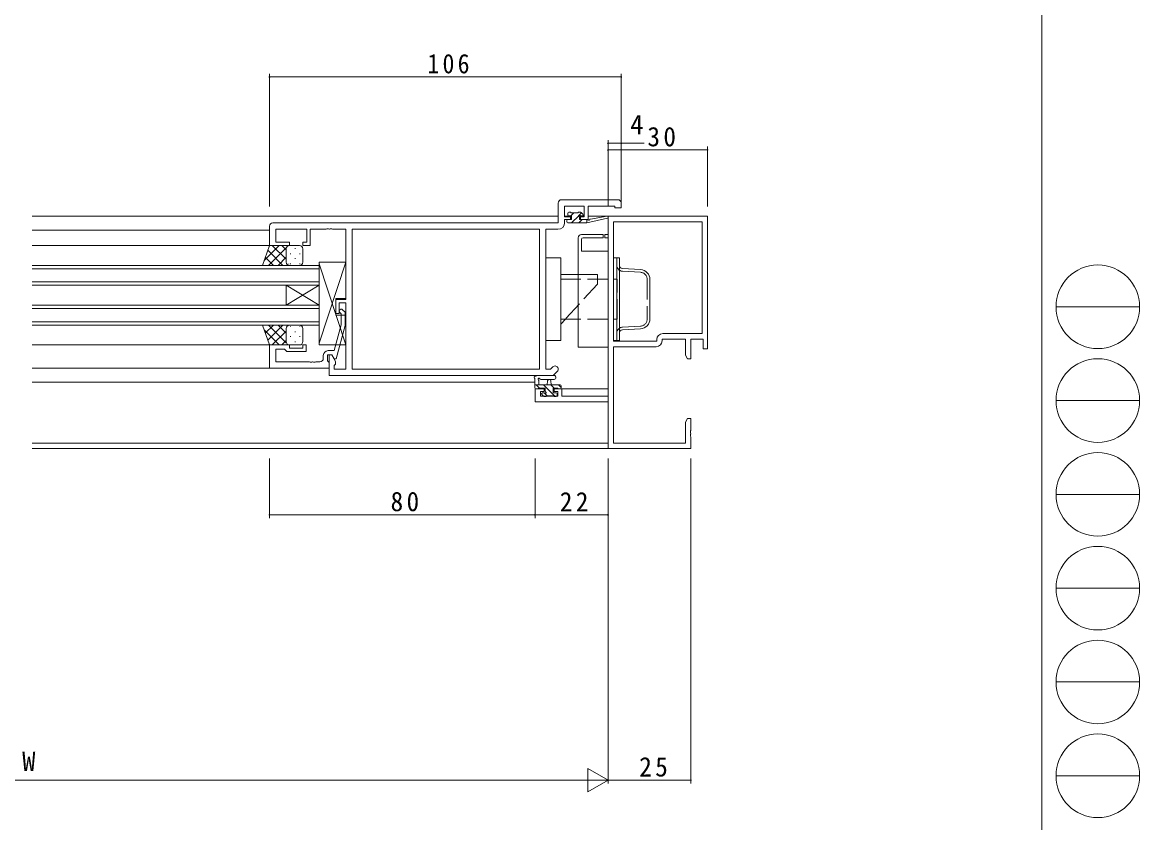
# Model space of a CAD drawing. Units: millimetres, scale not verified. Extents: x -841 to 292, y -594 to 212.
# Drawn here: x -44.2 to 292.5, y -430.4 to -189.1 of the extents above; entities that cross this region are included whole.
import ezdxf
from ezdxf.enums import TextEntityAlignment as Align

# ---------------------------------------------------------------- set-up
doc = ezdxf.new("R2010")
doc.units = ezdxf.units.MM
doc.header["$LTSCALE"] = 2
doc.linetypes.add('DASHED3', pattern=[4, 3, -1])
for name, color, linetype, lineweight in [('0-1_YKK_ZWAK', 7, 'Continuous', 9), ('0-3_YKK_11', 7, 'Continuous', 9), ('0-4_YKK_12', 2, 'Continuous', 9), ('0-5_YKK_13', 4, 'Continuous', 9), ('0-6_YKK_D', 6, 'Continuous', 9)]:
    doc.layers.add(name, color=color, linetype=linetype, lineweight=lineweight)
doc.styles.add('ＭＳ ゴシック', font='')
doc.styles.get('ＭＳ ゴシック').set_extended_font_data('MS Gothic')

msp = doc.modelspace()

# ---------------------------------------------------------------- linework, layer by layer
at = {"layer": '0-1_YKK_ZWAK'}
for p, q in [((263, 208.035), (263, -541.965)), ((267.252, -274.845), (292.452, -274.845)), ((267.252, -303.125), (292.452, -303.125)), ((267.252, -331.405), (292.452, -331.405)), ((267.252, -359.685), (292.452, -359.685)), ((267.252, -387.965), (292.452, -387.965)), ((267.252, -416.245), (292.452, -416.245))]:
    msp.add_line(p, q, dxfattribs=at)
for centre in [(279.852, -274.845), (279.852, -303.125), (279.852, -331.405), (279.852, -359.685), (279.852, -387.965), (279.852, -416.245)]:
    msp.add_circle(centre, 12.6, dxfattribs=at)
at = {"layer": '0-3_YKK_11'}
for p, q in [((117.24, -243.565), (117.24, -249.565)), ((135.24, -242.565), (118.24, -242.565)), ((119.17, -244.495), (125.04, -244.495)), ((119.17, -247.765), (119.17, -244.495)), ((125.04, -244.495), (125.04, -247.765)), ((126.24, -244.495), (134.31, -244.495)), ((126.24, -248.565), (126.24, -244.495)), ((134.31, -244.495), (134.31, -245.065)), ((134.31, -245.065), (136.24, -245.065)), ((136.24, -245.065), (136.24, -243.565)), ((120.94, -247.765), (119.17, -247.765)), ((119.17, -248.565), (120.94, -248.565)), ((119.17, -249.495), (119.17, -248.565)), ((120.94, -248.565), (120.94, -247.765)), ((123.94, -247.765), (123.94, -248.565)), ((125.04, -247.765), (123.94, -247.765)), ((123.94, -248.565), (126.24, -248.565)), ((132.242, -247.565), (162.242, -247.565)), ((162.242, -247.565), (162.242, -287.565)), ((30.24, -250.565), (30.24, -256.365)), ((117.24, -249.565), (31.24, -249.565)), ((32.17, -251.495), (41.44, -251.495)), ((32.17, -255.365), (32.17, -251.495)), ((41.44, -251.495), (41.44, -255.365)), ((42.44, -251.495), (47.282, -251.495)), ((42.44, -256.365), (42.44, -251.495)), ((47.282, -251.495), (47.465, -251.375)), ((47.465, -251.375), (48.015, -251.375)), ((48.015, -251.375), (48.198, -251.495)), ((48.198, -251.495), (48.282, -251.495)), ((48.282, -251.495), (48.465, -251.375)), ((48.465, -251.375), (49.015, -251.375)), ((49.015, -251.375), (49.198, -251.495)), ((49.198, -251.495), (53.24, -251.495)), ((53.24, -251.495), (53.24, -272.665)), ((111.61, -251.495), (55.17, -251.495)), ((55.17, -251.495), (55.17, -293.635)), ((111.61, -251.495), (55.17, -251.495)), ((111.61, -293.635), (111.61, -251.495)), ((113.54, -251.495), (117.17, -251.495)), ((113.54, -293.635), (113.54, -251.495)), ((133.872, -249.195), (133.872, -285.265)), ((133.872, -249.195), (133.872, -285.265)), ((160.612, -249.195), (133.872, -249.195)), ((160.612, -282.935), (160.612, -249.195)), ((36.24, -255.365), (32.17, -255.365)), ((36.24, -256.365), (36.24, -255.365)), ((40.24, -255.365), (40.24, -256.365)), ((41.44, -255.365), (40.24, -255.365)), ((132.242, -301.835), (132.242, -254.065)), ((30.24, -256.365), (36.24, -256.365)), ((40.24, -256.365), (42.44, -256.365)), ((50.24, -272.665), (50.24, -276.865)), ((53.24, -272.665), (50.24, -272.665)), ((51.24, -273.665), (53.24, -273.665)), ((51.24, -276.865), (51.24, -273.665)), ((52.264, -275.741), (53.04, -276.516)), ((53.24, -273.665), (53.24, -293.635)), ((50.24, -276.865), (51.24, -276.865)), ((51.84, -277.013), (51.416, -276.589)), ((51.84, -280.303), (51.84, -277.013)), ((53.04, -276.516), (53.04, -280.461)), ((49.76, -288.065), (51.84, -280.303)), ((53.04, -280.461), (50.333, -290.565)), ((148.542, -284.565), (148.542, -285.095)), ((155.612, -284.565), (148.542, -284.565)), ((148.712, -282.935), (160.612, -282.935)), ((155.612, -289.474), (155.612, -284.565)), ((30.24, -286.365), (36.24, -286.365)), ((30.24, -293.365), (30.24, -286.365)), ((32.17, -287.665), (32.17, -291.435)), ((34.74, -287.665), (32.17, -287.665)), ((34.94, -287.865), (34.74, -287.665)), ((35.44, -288.365), (34.94, -287.865)), ((41.24, -288.365), (35.44, -288.365)), ((36.24, -286.365), (36.24, -287.365)), ((36.24, -287.365), (40.24, -287.365)), ((40.24, -286.365), (41.24, -286.365)), ((40.24, -287.365), (40.24, -286.365)), ((41.24, -286.365), (41.24, -288.365)), ((47.74, -289.365), (47.74, -291.165)), ((49.04, -289.365), (47.74, -289.365)), ((47.94, -288.065), (49.76, -288.065)), ((48.24, -289.365), (48.24, -295.565)), ((49.04, -289.365), (48.24, -289.365)), ((50.17, -291.322), (49.04, -289.365)), ((49.733, -290.565), (49.04, -289.365)), ((156.242, -290.565), (155.612, -289.474)), ((32.17, -291.435), (42.282, -291.435)), ((42.282, -291.435), (42.465, -291.555)), ((42.465, -291.555), (43.015, -291.555)), ((43.015, -291.555), (43.198, -291.435)), ((43.198, -291.435), (43.282, -291.435)), ((43.282, -291.435), (43.465, -291.555)), ((43.465, -291.555), (44.015, -291.555)), ((44.015, -291.555), (44.198, -291.435)), ((44.198, -291.435), (45.44, -291.435)), ((46.44, -290.435), (46.44, -289.565)), ((47.74, -291.165), (47.94, -291.365)), ((47.94, -291.365), (48.24, -291.665)), ((48.24, -291.665), (48.24, -293.365)), ((50.333, -290.565), (49.733, -290.565)), ((49.74, -292.565), (50.17, -292.135)), ((49.74, -293.635), (49.74, -292.565)), ((50.17, -292.135), (50.17, -291.322)), ((48.24, -293.365), (30.24, -293.365)), ((48.24, -295.565), (115.74, -295.565)), ((53.24, -293.635), (49.74, -293.635)), ((55.17, -293.635), (111.61, -293.635)), ((114.941, -293.635), (113.54, -293.635)), ((115.593, -292.983), (114.941, -293.635)), ((115.74, -295.565), (116.957, -294.347)), ((110.242, -303.465), (110.242, -299.565)), ((110.242, -299.565), (113.042, -299.565)), ((132.242, -303.465), (110.242, -303.465)), ((132.242, -317.565), (132.242, -303.465)), ((155.612, -309.656), (156.242, -308.565)), ((155.612, -315.935), (155.612, -309.656)), ((133.872, -315.935), (155.612, -315.935)), ((157.242, -317.565), (132.242, -317.565))]:
    msp.add_line(p, q, dxfattribs=at)
for points in [[(132.242, -254.065), (131.242, -254.065), (131.242, -253.065), (132.242, -253.065), (132.242, -247.565)], [(133.872, -285.265), (146.912, -285.265), (146.912, -284.735)], [(162.242, -287.565), (160.942, -287.565), (160.942, -284.565), (157.242, -284.565), (157.242, -290.565), (156.242, -290.565)], [(146.742, -286.895), (133.872, -286.895), (133.872, -315.935)], [(113.042, -299.565), (113.042, -300.365), (111.872, -300.365), (111.872, -301.835), (117.142, -301.835), (117.142, -300.365), (116.042, -300.365), (116.042, -299.565), (118.342, -299.565), (118.342, -301.835), (132.242, -301.835)], [(156.242, -308.565), (157.242, -308.565), (157.242, -312.107), (157.122, -312.29), (157.122, -312.84), (157.242, -313.023), (157.242, -313.107), (157.122, -313.29), (157.122, -313.84), (157.242, -314.023), (157.242, -317.565)]]:
    msp.add_lwpolyline(points, dxfattribs=at)
for centre, radius, start, end in [((118.24, -243.565), 1, 90, 179.99998), ((135.24, -243.565), 1, 0, 89.99998), ((31.24, -250.565), 1, 90, 179.99998), ((117.17, -249.495), 2, 270, 359.99998), ((51.84, -276.165), 0.6, 44.99998, 225), ((146.742, -285.095), 1.8, 270, 359.99998), ((148.712, -284.735), 1.8, 90, 179.99998), ((47.94, -289.565), 1.5, 90, 179.99998), ((45.44, -290.435), 1, 270, 359.99998), ((116.275, -293.665), 0.965, 314.99998, 135)]:
    msp.add_arc(centre, radius, start, end, dxfattribs=at)
at = {"layer": '0-4_YKK_12'}
for p, q in [((117.24, -247.565), (-41.26, -247.565)), ((121.24, -247.565), (119.187, -247.565)), ((125.023, -247.565), (123.411, -247.565)), ((132.24, -247.565), (126.24, -247.565)), ((132.24, -317.565), (132.24, -247.565)), ((30.24, -251.765), (-41.26, -251.765)), ((-41.26, -256.365), (30.24, -256.365)), ((45.24, -262.365), (-41.26, -262.365)), ((45.24, -268.365), (45.24, -262.365)), ((-41.26, -263.365), (45.24, -263.365)), ((45.24, -267.365), (-41.26, -267.365)), ((-41.26, -268.365), (45.24, -268.365)), ((45.24, -274.365), (35.24, -268.365)), ((45.24, -268.365), (35.24, -274.365)), ((35.24, -268.365), (35.24, -274.365)), ((45.24, -268.365), (45.24, -274.365)), ((45.24, -274.365), (-41.26, -274.365)), ((-41.26, -275.365), (45.24, -275.365)), ((45.24, -280.365), (45.24, -274.365)), ((45.24, -279.365), (-41.26, -279.365)), ((-41.26, -280.365), (45.24, -280.365)), ((-41.26, -286.365), (30.24, -286.365)), ((30.24, -293.365), (-41.26, -293.365)), ((110.24, -297.565), (-41.26, -297.565)), ((117.84, -299.565), (132.24, -299.565)), ((132.24, -315.935), (-41.26, -315.935)), ((132.24, -317.565), (-41.26, -317.565))]:
    msp.add_line(p, q, dxfattribs=at)
at = {"layer": '0-5_YKK_13'}
for p, q in [((119.84, -249.265), (119.84, -248.865)), ((120.14, -247.165), (120.14, -246.665)), ((120.14, -248.565), (121.24, -248.565)), ((120.44, -246.365), (120.94, -246.365)), ((121.24, -247.465), (120.44, -247.465)), ((121.085, -247.465), (121.985, -246.565)), ((121.14, -246.565), (123.14, -246.565)), ((121.23, -249.565), (123.4, -247.394)), ((121.24, -248.565), (121.24, -247.465)), ((123.34, -246.365), (123.94, -246.365)), ((123.475, -249.565), (124.475, -248.565)), ((123.57, -247.225), (124.247, -246.548)), ((123.64, -247.926), (123.64, -248.565)), ((123.64, -248.565), (125.838, -248.565)), ((124.44, -247.465), (124.101, -247.465)), ((124.152, -246.453), (124.652, -246.953)), ((125.838, -249.565), (132.104, -248.157)), ((125.838, -248.565), (125.925, -248.551)), ((125.838, -249.565), (125.838, -248.565)), ((126.951, -248.385), (131.99, -247.569)), ((120.14, -249.565), (125.838, -249.565)), ((125.72, -249.565), (125.838, -249.447)), ((123.241, -287.064), (123.241, -254.064)), ((124.241, -253.064), (130.741, -253.064)), ((124.241, -254.564), (124.241, -258.064)), ((130.741, -254.064), (124.741, -254.064)), ((130.741, -253.064), (130.741, -254.064)), ((28.097, -262.365), (30.24, -256.365)), ((33.149, -256.365), (28.624, -260.889)), ((34.254, -262.365), (29.718, -257.828)), ((35.29, -257.052), (29.977, -262.365)), ((30.32, -256.365), (30.195, -256.49)), ((30.24, -256.365), (36.24, -256.365)), ((35.24, -260.522), (31.083, -256.365)), ((35.24, -257.693), (33.911, -256.365)), ((35.24, -261.365), (35.24, -257.365)), ((35.24, -257.365), (35.24, -261.365)), ((35.977, -256.365), (35.927, -256.415)), ((36.24, -256.365), (39.24, -256.365)), ((36.574, -258.983), (36.574, -258.783)), ((37.989, -257.368), (37.989, -257.168)), ((39.404, -258.983), (39.404, -258.783)), ((40.24, -261.365), (40.24, -257.365)), ((124.241, -258.064), (132.241, -258.064)), ((28.097, -262.365), (36.24, -262.365)), ((31.426, -262.365), (28.973, -259.912)), ((35.24, -259.93), (32.806, -262.365)), ((36.052, -261.947), (36.034, -261.965)), ((36.24, -262.365), (39.24, -262.365)), ((36.574, -261.965), (36.574, -261.813)), ((37.989, -260.398), (37.989, -260.198)), ((39.404, -261.951), (39.404, -261.813)), ((53.24, -261.365), (45.24, -285.865)), ((45.24, -261.365), (53.24, -261.365)), ((45.24, -286.365), (45.24, -261.365)), ((45.24, -261.865), (53.24, -286.365)), ((45.24, -285.865), (45.24, -261.865)), ((53.24, -261.365), (53.24, -272.365)), ((113.54, -260.064), (118.04, -260.064)), ((113.54, -260.064), (113.54, -285.064)), ((118.04, -260.064), (118.04, -285.064)), ((133.871, -260.064), (133.871, -285.064)), ((134.871, -260.064), (135.671, -260.064)), ((134.871, -285.064), (134.871, -260.064)), ((135.671, -285.064), (135.671, -260.064)), ((129.04, -265.065), (118.04, -265.065)), ((129.04, -266.564), (129.04, -265.065)), ((136.611, -263.319), (142.049, -263.643)), ((144.871, -266.637), (144.871, -278.492)), ((50.24, -272.365), (50.24, -277.365)), ((53.24, -272.365), (50.24, -272.365)), ((50.24, -277.365), (53.24, -277.365)), ((53.24, -277.365), (53.24, -286.365)), ((119.415, -278.564), (118.04, -280.065)), ((28.097, -280.365), (36.24, -280.365)), ((28.097, -280.365), (30.24, -286.365)), ((33.149, -286.365), (28.624, -281.84)), ((31.426, -280.365), (28.973, -282.818)), ((34.254, -280.365), (29.718, -284.902)), ((35.29, -285.678), (29.977, -280.365)), ((35.24, -282.208), (31.083, -286.365)), ((35.24, -282.799), (32.806, -280.365)), ((35.24, -281.365), (35.24, -285.365)), ((35.24, -285.365), (35.24, -281.765)), ((36.052, -280.783), (36.034, -280.765)), ((36.24, -280.365), (39.24, -280.365)), ((36.574, -280.765), (36.574, -280.916)), ((37.989, -282.331), (37.989, -282.531)), ((39.404, -280.778), (39.404, -280.916)), ((40.24, -281.365), (40.24, -285.365)), ((142.049, -281.486), (136.611, -281.81)), ((35.24, -285.036), (33.911, -286.365)), ((36.574, -283.746), (36.574, -283.946)), ((37.989, -285.361), (37.989, -285.561)), ((39.404, -283.746), (39.404, -283.946)), ((113.54, -285.064), (118.04, -285.064)), ((133.871, -285.064), (134.871, -285.064)), ((134.871, -285.064), (135.671, -285.064)), ((30.32, -286.365), (30.195, -286.24)), ((30.24, -286.365), (36.24, -286.365)), ((35.977, -286.365), (35.927, -286.314)), ((36.24, -286.365), (39.24, -286.365)), ((53.24, -286.365), (45.24, -286.365)), ((115.966, -295.565), (110.804, -295.565)), ((110.239, -299.265), (110.239, -296.584)), ((110.239, -298.365), (117.839, -298.365)), ((111.139, -299.565), (110.539, -299.565)), ((110.567, -298.365), (111.567, -299.365)), ((113.339, -299.365), (111.339, -299.365)), ((111.439, -297.184), (111.439, -298.365)), ((115.966, -296.765), (112.005, -296.768)), ((112.812, -298.365), (116.312, -301.865)), ((113.339, -300.304), (113.339, -299.365)), ((113.938, -298.365), (114.041, -297.22)), ((115.139, -298.365), (115.037, -297.22)), ((115.057, -298.365), (116.057, -299.365)), ((115.739, -299.365), (115.739, -300.765)), ((117.039, -299.365), (115.739, -299.365)), ((117.839, -299.565), (117.239, -299.565)), ((117.302, -298.365), (118.138, -299.201)), ((118.138, -298.665), (118.138, -299.265)), ((112.826, -301.777), (112.326, -301.277)), ((112.539, -300.765), (112.878, -300.765)), ((112.988, -300.786), (113.867, -301.665)), ((113.639, -301.865), (113.039, -301.865)), ((115.939, -301.665), (113.839, -301.665)), ((115.739, -300.765), (116.639, -300.765)), ((116.639, -301.865), (116.139, -301.865)), ((116.939, -301.065), (116.939, -301.565))]:
    msp.add_line(p, q, dxfattribs=at)
at = {"layer": '0-5_YKK_13', "linetype": 'DASHED3'}
for p, q in [((136.564, -264.118), (142.001, -264.441)), ((118.04, -266.564), (135.04, -266.564)), ((129.04, -268.064), (119.415, -278.564)), ((129.04, -268.064), (129.04, -266.564)), ((135.04, -278.564), (135.04, -266.564)), ((144.071, -266.637), (144.071, -278.492)), ((118.04, -278.564), (135.04, -278.564)), ((142.001, -280.688), (136.564, -281.011))]:
    msp.add_line(p, q, dxfattribs=at)
at = {"layer": '0-5_YKK_13'}
for points in [[(132.241, -258.064), (132.241, -287.064), (123.241, -287.064)], [(133.871, -260.064), (134.871, -260.064), (134.871, -285.064)]]:
    msp.add_lwpolyline(points, dxfattribs=at)
for centre, radius, start, end in [((120.14, -248.865), 0.3, 90, 180), ((120.44, -246.665), 0.3, 90, 180), ((120.44, -247.165), 0.3, 180, 270), ((120.94, -246.565), 0.2, 0, 90), ((123.34, -246.565), 0.2, 90, 180), ((123.64, -247.465), 0.25, 33.05573, 236.94426), ((123.34, -247.926), 0.3, 0, 56.94426), ((124.101, -247.165), 0.3, 213.05573, 270), ((123.94, -246.665), 0.3, 45, 90), ((124.44, -247.165), 0.3, 270, 45), ((125.973, -248.847), 0.3, 39.19753, 99.19753), ((126.438, -248.468), 0.3, 219.19753, 339.19753), ((126.999, -248.681), 0.3, 99.19753, 159.19753), ((132.038, -247.865), 0.3, 282.65862, 99.19753), ((120.14, -249.265), 0.3, 180, 270), ((124.241, -254.064), 1, 90, 180), ((124.741, -254.564), 0.5, 90, 180), ((36.24, -257.365), 1, 90, 180), ((36.24, -257.365), 1, 90.00009, 180), ((39.24, -257.365), 1, 0, 90), ((36.24, -261.365), 1, 180, 270), ((39.24, -261.365), 1, 270, 0), ((136.671, -262.321), 1, 180, 266.59355), ((141.871, -266.637), 3, 0, 86.59355), ((141.871, -278.492), 3, 273.40643, 0), ((36.24, -281.365), 1, 90, 180), ((39.24, -281.365), 1, 0, 90), ((136.671, -282.808), 1, 93.40643, 180), ((36.24, -285.365), 1, 180, 270), ((36.24, -285.365), 1, 180, 269.99989), ((39.24, -285.365), 1, 270, 0), ((110.239, -296.065), 0.3, 79.47121, 239.99998), ((110.348, -295.475), 0.3, 259.47121, 319.47121), ((110.804, -295.865), 0.3, 90, 139.47121), ((115.966, -296.165), 0.6, 270.04022, 90.04022), ((109.939, -296.584), 0.3, 0, 60), ((110.539, -299.265), 0.3, 180, 270), ((111.439, -296.665), 0.3, 19.18974, 239.99998), ((111.139, -299.365), 0.2, 270, 0), ((111.139, -297.184), 0.3, 0, 60), ((112.005, -296.468), 0.3, 199.18974, 270.04022), ((114.539, -297.265), 0.5, 5.09206, 174.90793), ((117.239, -299.365), 0.2, 180, 270), ((117.839, -298.665), 0.3, 0, 90), ((117.839, -299.265), 0.3, 270, 0), ((112.539, -301.065), 0.3, 90, 225), ((113.039, -301.565), 0.3, 225, 270), ((112.878, -301.065), 0.3, 33.05573, 90), ((113.339, -300.765), 0.25, 213.05573, 56.94426), ((113.639, -300.304), 0.3, 180, 236.94426), ((113.639, -301.665), 0.2, 270, 0), ((116.139, -301.665), 0.2, 180, 270), ((116.639, -301.065), 0.3, 0, 90), ((116.639, -301.565), 0.3, 270, 0)]:
    msp.add_arc(centre, radius, start, end, dxfattribs=at)
at = {"layer": '0-5_YKK_13', "linetype": 'DASHED3'}
for centre, radius, start, end in [((136.671, -262.321), 1.8, 180, 266.59355), ((141.871, -266.637), 2.2, 0, 86.59355), ((141.871, -278.492), 2.2, 273.40643, 0), ((136.671, -282.808), 1.8, 93.40643, 180)]:
    msp.add_arc(centre, radius, start, end, dxfattribs=at)
at = {"layer": '0-6_YKK_D'}
for p, q in [((30.24, -244.565), (30.24, -204.565)), ((136.24, -244.565), (136.24, -204.565)), ((30.24, -205.565), (136.24, -205.565)), ((132.24, -239.565), (132.24, -224.565)), ((132.24, -225.565), (136.24, -225.565)), ((136.24, -239.565), (136.24, -224.565)), ((136.24, -225.565), (143.14, -225.565)), ((132.242, -244.565), (132.242, -226.565)), ((132.242, -227.565), (162.242, -227.565)), ((162.242, -244.565), (162.242, -226.565)), ((30.24, -320.565), (30.24, -338.565)), ((110.24, -320.565), (110.24, -338.565)), ((110.24, -320.565), (110.24, -338.565)), ((132.24, -320.565), (132.24, -338.565)), ((132.242, -320.565), (132.242, -418.565)), ((132.242, -320.565), (132.242, -418.565)), ((157.242, -320.565), (157.242, -418.565)), ((30.24, -337.565), (110.24, -337.565)), ((132.24, -337.565), (110.24, -337.565)), ((-210.758, -417.565), (125.242, -417.565)), ((132.242, -417.565), (120.118, -417.565)), ((132.242, -417.565), (126.18, -421.065)), ((132.242, -417.565), (157.242, -417.565))]:
    msp.add_line(p, q, dxfattribs=at)
msp.add_lwpolyline([(132.242, -417.565), (126.18, -414.065), (126.18, -421.065)], dxfattribs=at)
for centre, start, end in [((30.24, -205.565), 0, 180), ((30.24, -205.565), 180, 0), ((136.24, -205.565), 0, 180), ((136.24, -205.565), 180, 0), ((132.24, -225.565), 0, 180), ((132.24, -225.565), 180, 0), ((136.24, -225.565), 0, 180), ((136.24, -225.565), 180, 0), ((132.242, -227.565), 0, 180), ((132.242, -227.565), 180, 0), ((162.242, -227.565), 0, 180), ((162.242, -227.565), 180, 0), ((30.24, -337.565), 0, 180), ((30.24, -337.565), 180, 0), ((110.24, -337.565), 0, 180), ((110.24, -337.565), 0, 180), ((110.24, -337.565), 180, 0), ((110.24, -337.565), 180, 0), ((132.24, -337.565), 0, 180), ((132.24, -337.565), 180, 0), ((157.242, -417.565), 0, 180), ((157.242, -417.565), 180, 0)]:
    msp.add_arc(centre, 0.106, start, end, dxfattribs=at)

# ---------------------------------------------------------------- texts
at = {"layer": '0-6_YKK_D', "color": 7, "style": 'ＭＳ ゴシック'}
for s, p in [('4', (138.94, -224.565)), ('W', (-44.294, -416.565))]:
    msp.add_text(s, height=5.865, dxfattribs=at).set_placement(p, align=Align.BOTTOM_LEFT)
at = {"layer": '0-6_YKK_D', "color": 7, "char_height": 5.865, "attachment_point": 7, "style": 'ＭＳ ゴシック'}
for s, insert in [('\\T1.27;\\W0.9;106', (77.8, -204.565)), ('\\T1.27;\\W0.95;30', (144.111, -226.565)), ('\\T1.27;\\W0.95;80', (66.72, -336.565)), ('\\T1.27;\\W0.95;22', (117.72, -336.565)), ('\\T1.27;\\W0.95;25', (141.66, -416.565))]:
    msp.add_mtext(s, dxfattribs=dict(at, insert=insert))

doc.saveas('drawing.dxf')
